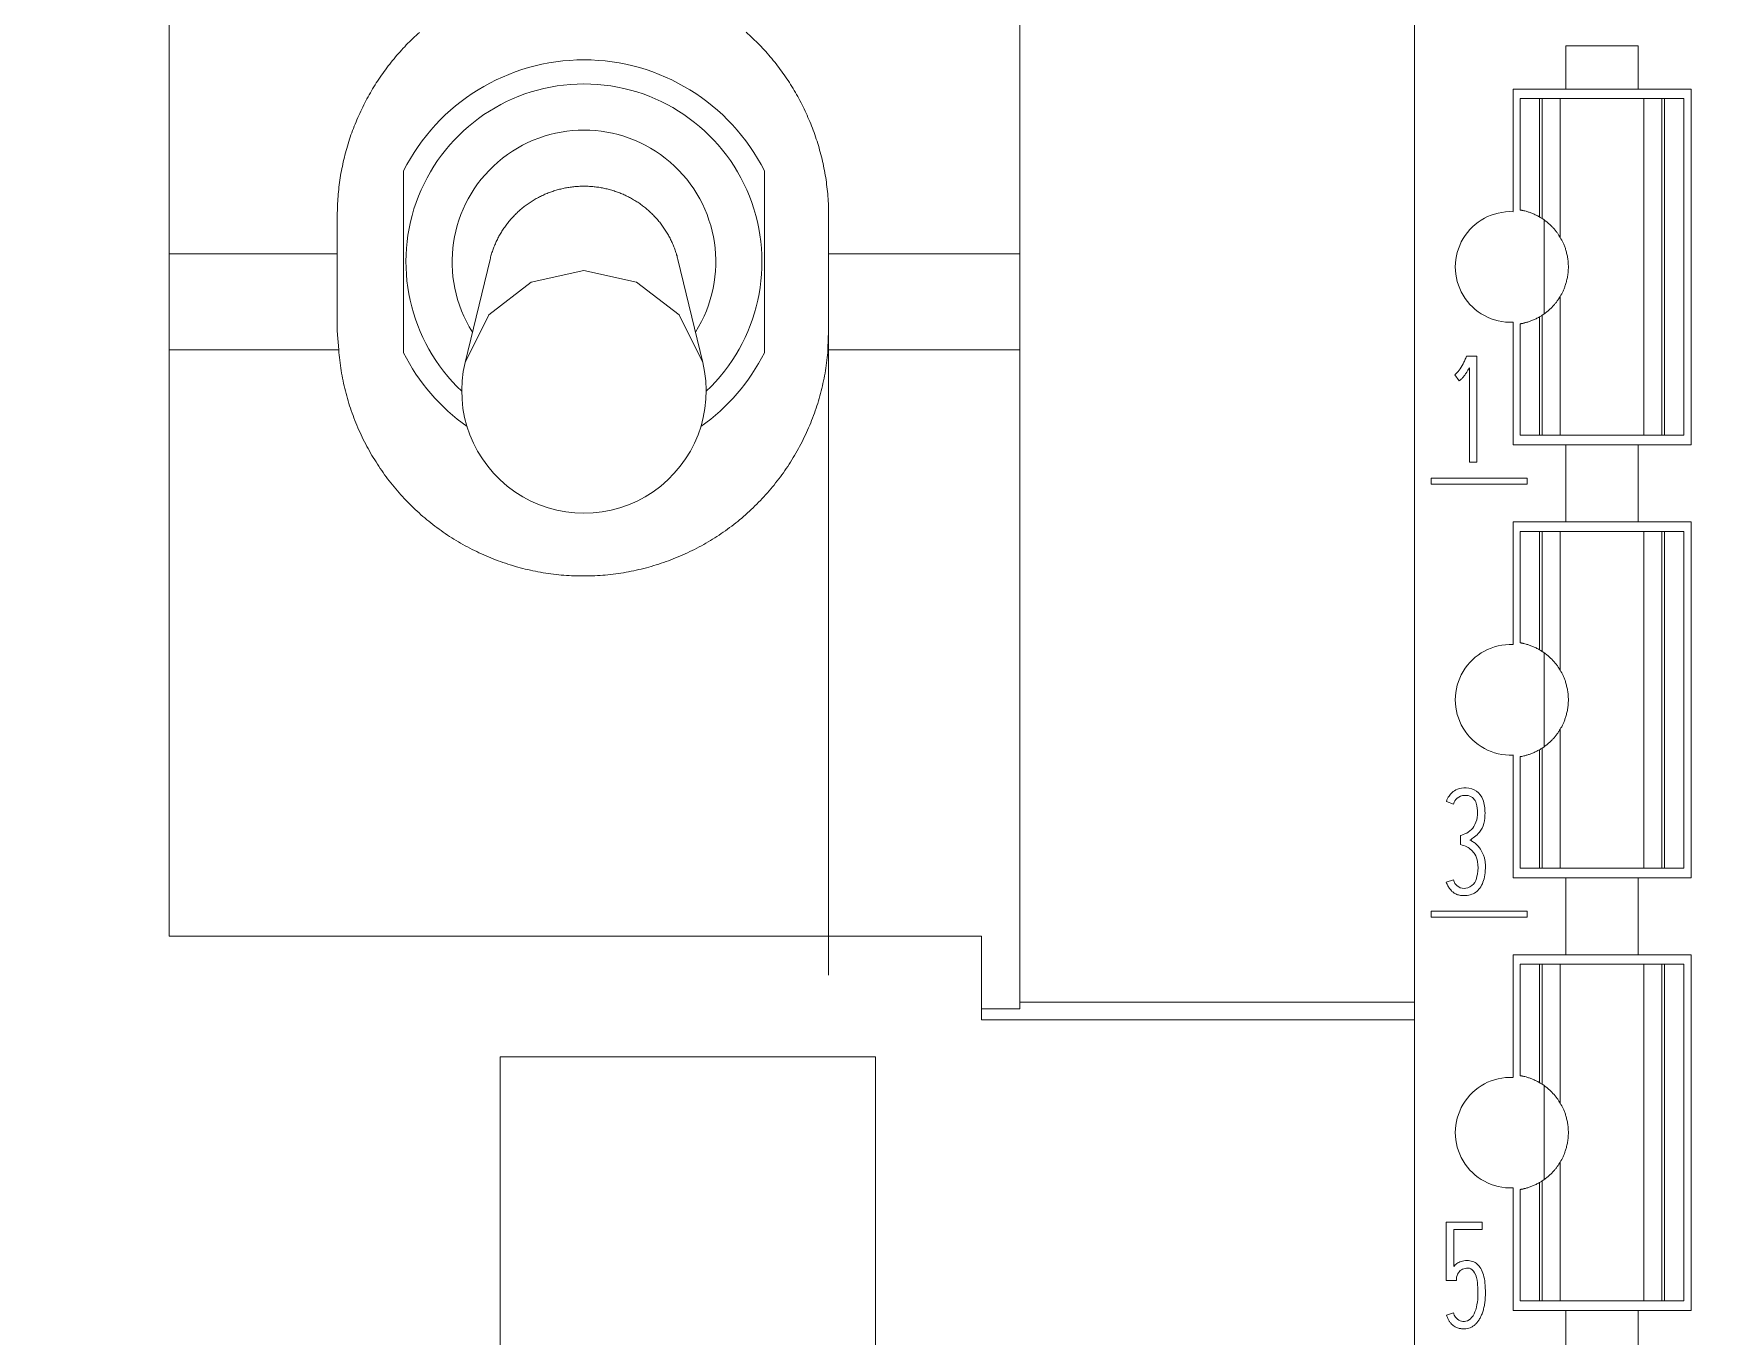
# Model space of a CAD drawing. Header units: millimetres. Extents: x 42356 to 50646, y 31507 to 39566.
# Drawn here: x 47638.68 to 47656.1, y 38404.03 to 38417.58 of the extents above; entities that cross this region are included whole.
import ezdxf

# ---------------------------------------------------------------- set-up
doc = ezdxf.new("R2010")
doc.units = ezdxf.units.MM
doc.set_wipeout_variables(frame=1)
doc.layers.add('000-PI-Oprema', color=30, linetype='Continuous', lineweight=5)
doc.layers.add('004-PI-DIN Šina', color=3, linetype='Continuous')

# ---------------------------------------------------------------- blocks, each defined once
blk = doc.blocks.new('*U116')
at = {"layer": '004-PI-DIN Šina'}
blk.add_lwpolyline([(650, -17.5), (650, 17.5), (0, 17.5), (0, -17.5)], close=True, dxfattribs=at)
blk = doc.blocks.new('PLC_CARD')
at = {"layer": '000-PI-Oprema'}
for p, q in [((0, -16.376), (0, -58.724)), ((1.575, -17.624), (1.575, -17.174)), ((1.575, -17.174), (2.325, -17.174)), ((2.325, -17.174), (2.325, -17.624)), ((1.025, -17.624), (1.025, -18.899)), ((1.575, -17.624), (1.025, -17.624)), ((1.099, -17.724), (1.099, -18.882)), ((1.1, -17.724), (1.3, -17.724)), ((1.1, -17.724), (1.1, -18.882)), ((1.1, -17.724), (1.1, -18.882)), ((1.328, -17.724), (1.3, -17.724)), ((1.3, -17.724), (1.3, -18.954)), ((1.516, -17.724), (1.328, -17.724)), ((1.328, -17.724), (1.328, -18.971)), ((1.516, -17.724), (1.516, -19.167)), ((2.325, -17.624), (1.575, -17.624)), ((2.875, -17.624), (2.325, -17.624)), ((2.572, -17.724), (2.384, -17.724)), ((2.384, -17.724), (2.384, -21.224)), ((2.6, -17.724), (2.572, -17.724)), ((2.572, -17.724), (2.572, -21.224)), ((2.8, -17.724), (2.6, -17.724)), ((2.6, -17.724), (2.6, -21.224)), ((2.8, -17.724), (2.8, -21.224)), ((2.875, -21.324), (2.875, -17.624)), ((1.349, -19.962), (1.349, -18.986)), ((1.516, -19.78), (1.516, -21.224)), ((1.3, -19.993), (1.3, -21.224)), ((1.328, -19.976), (1.328, -21.224)), ((1.025, -20.048), (1.025, -21.324)), ((1.099, -20.065), (1.099, -21.224)), ((1.1, -20.065), (1.1, -21.224)), ((1.1, -20.065), (1.1, -21.224)), ((0.543, -20.401), (0.648, -20.401)), ((0.571, -21.504), (0.571, -20.524)), ((0.648, -20.401), (0.648, -21.504)), ((0.466, -20.658), (0.421, -20.594)), ((1.1, -21.224), (1.3, -21.224)), ((1.328, -21.224), (1.3, -21.224)), ((1.516, -21.224), (1.328, -21.224)), ((2.572, -21.224), (2.384, -21.224)), ((2.6, -21.224), (2.572, -21.224)), ((2.8, -21.224), (2.6, -21.224)), ((1.025, -21.324), (1.575, -21.324)), ((1.575, -22.124), (1.575, -21.324)), ((1.575, -21.324), (2.325, -21.324)), ((2.325, -21.324), (2.875, -21.324)), ((2.325, -21.324), (2.325, -22.124)), ((0.648, -21.504), (0.571, -21.504)), ((1.172, -21.671), (0.173, -21.671)), ((0.173, -21.671), (0.173, -21.732)), ((0.173, -21.732), (1.172, -21.732)), ((1.172, -21.732), (1.172, -21.671)), ((1.025, -22.124), (1.025, -23.399)), ((1.575, -22.124), (1.025, -22.124)), ((2.325, -22.124), (1.575, -22.124)), ((2.875, -22.124), (2.325, -22.124)), ((2.875, -25.824), (2.875, -22.124)), ((1.099, -22.224), (1.099, -23.382)), ((1.1, -22.224), (1.3, -22.224)), ((1.1, -22.224), (1.1, -23.382)), ((1.1, -22.224), (1.1, -23.382)), ((1.328, -22.224), (1.3, -22.224)), ((1.3, -22.224), (1.3, -23.454)), ((1.516, -22.224), (1.328, -22.224)), ((1.328, -22.224), (1.328, -23.471)), ((1.516, -22.224), (1.516, -23.667)), ((2.572, -22.224), (2.384, -22.224)), ((2.384, -22.224), (2.384, -25.724)), ((2.6, -22.224), (2.572, -22.224)), ((2.572, -22.224), (2.572, -25.724)), ((2.8, -22.224), (2.6, -22.224)), ((2.6, -22.224), (2.6, -25.724)), ((2.8, -22.224), (2.8, -25.724)), ((1.349, -24.462), (1.349, -23.486)), ((1.516, -24.28), (1.516, -25.724)), ((1.025, -24.548), (1.025, -25.824)), ((1.099, -24.565), (1.099, -25.724)), ((1.1, -24.565), (1.1, -25.724)), ((1.1, -24.565), (1.1, -25.724)), ((1.3, -24.493), (1.3, -25.724)), ((1.328, -24.476), (1.328, -25.724)), ((0.405, -25.058), (0.333, -25.03)), ((0.478, -25.48), (0.478, -25.384)), ((1.1, -25.724), (1.3, -25.724)), ((1.328, -25.724), (1.3, -25.724)), ((1.516, -25.724), (1.328, -25.724)), ((2.572, -25.724), (2.384, -25.724)), ((2.6, -25.724), (2.572, -25.724)), ((2.8, -25.724), (2.6, -25.724)), ((0.331, -25.87), (0.406, -25.845)), ((1.025, -25.824), (1.575, -25.824)), ((1.575, -26.624), (1.575, -25.824)), ((1.575, -25.824), (2.325, -25.824)), ((2.325, -25.824), (2.875, -25.824)), ((2.325, -25.824), (2.325, -26.624)), ((1.173, -26.172), (0.174, -26.172)), ((0.174, -26.172), (0.174, -26.233)), ((0.174, -26.233), (1.173, -26.233)), ((1.173, -26.233), (1.173, -26.172)), ((1.025, -26.624), (1.025, -27.899)), ((1.575, -26.624), (1.025, -26.624)), ((2.325, -26.624), (1.575, -26.624)), ((2.875, -26.624), (2.325, -26.624)), ((2.875, -30.324), (2.875, -26.624)), ((1.099, -26.724), (1.099, -27.882)), ((1.1, -26.724), (1.3, -26.724)), ((1.1, -26.724), (1.1, -27.882)), ((1.1, -26.724), (1.1, -27.882)), ((1.328, -26.724), (1.3, -26.724)), ((1.3, -26.724), (1.3, -27.954)), ((1.516, -26.724), (1.328, -26.724)), ((1.328, -26.724), (1.328, -27.971)), ((1.516, -26.724), (1.516, -28.167)), ((2.572, -26.724), (2.384, -26.724)), ((2.384, -26.724), (2.384, -30.224)), ((2.6, -26.724), (2.572, -26.724)), ((2.572, -26.724), (2.572, -30.224)), ((2.8, -26.724), (2.6, -26.724)), ((2.6, -26.724), (2.6, -30.224)), ((2.8, -26.724), (2.8, -30.224)), ((1.349, -28.962), (1.349, -27.986)), ((1.516, -28.78), (1.516, -30.224)), ((1.025, -29.048), (1.025, -30.324)), ((1.099, -29.065), (1.099, -30.224)), ((1.1, -29.065), (1.1, -30.224)), ((1.1, -29.065), (1.1, -30.224)), ((1.3, -28.993), (1.3, -30.224)), ((1.328, -28.976), (1.328, -30.224)), ((0.331, -30.01), (0.331, -29.404)), ((0.331, -29.404), (0.703, -29.404)), ((0.703, -29.404), (0.703, -29.481)), ((0.409, -29.481), (0.409, -29.865)), ((0.703, -29.481), (0.409, -29.481)), ((0.437, -30.01), (0.331, -30.01)), ((1.1, -30.224), (1.3, -30.224)), ((1.328, -30.224), (1.3, -30.224)), ((1.516, -30.224), (1.328, -30.224)), ((2.572, -30.224), (2.384, -30.224)), ((2.6, -30.224), (2.572, -30.224)), ((2.8, -30.224), (2.6, -30.224)), ((0.333, -30.373), (0.406, -30.347)), ((1.025, -30.324), (1.575, -30.324)), ((1.575, -31.124), (1.575, -30.324)), ((1.575, -30.324), (2.325, -30.324)), ((2.325, -30.324), (2.875, -30.324)), ((2.325, -30.324), (2.325, -31.124))]:
    blk.add_line(p, q, dxfattribs=at)
for centre, radius, start, end in [((1, -19.474), 0.575, 87.5081, 272.4919), ((1, -19.474), 0.6, 56.8644, 60), ((1, -19.474), 0.6, 300, 303.1356), ((1, -23.974), 0.575, 87.5081, 272.4919), ((1, -23.974), 0.6, 56.8644, 60), ((1, -23.974), 0.6, 300, 303.1356), ((1, -28.474), 0.575, 87.5081, 272.4919), ((1, -28.474), 0.6, 56.8644, 60), ((1, -28.474), 0.6, 300, 303.1356)]:
    blk.add_arc(centre, radius, start, end, dxfattribs=at)
for points, knots in [([(2.384, -17.724), (2.375, -17.724), (2.356, -17.724), (2.328, -17.724), (2.299, -17.724), (2.279, -17.724), (2.242, -17.724), (2.171, -17.724), (2.096, -17.724), (2.003, -17.724), (1.904, -17.724), (1.806, -17.724), (1.727, -17.724), (1.658, -17.724), (1.62, -17.724), (1.6, -17.724), (1.561, -17.724), (1.534, -17.724), (1.516, -17.724)], [0, 0, 0, 0, 0.06207, 0.11975, 0.187035, 0.2395, 0.284229, 0.328958, 0.391725, 0.453791, 0.535986, 0.613149, 0.671042, 0.715771, 0.7605, 0.819646, 0.88025, 1, 1, 1, 1]), ([(1.3, -18.954), (1.288, -18.947), (1.276, -18.941), (1.258, -18.932), (1.252, -18.929), (1.24, -18.924), (1.234, -18.921), (1.216, -18.914), (1.205, -18.91), (1.188, -18.904), (1.183, -18.902), (1.172, -18.899), (1.167, -18.897), (1.153, -18.893), (1.144, -18.891), (1.132, -18.888), (1.129, -18.888), (1.122, -18.886), (1.116, -18.885), (1.111, -18.884), (1.107, -18.883), (1.106, -18.883), (1.101, -18.882), (1.1, -18.882), (1.1, -18.882)], [0, 0, 0, 0, 0.125, 0.125, 0.1875, 0.1875, 0.25, 0.25, 0.375, 0.375, 0.4375, 0.4375, 0.5, 0.5, 0.625, 0.625, 0.6875, 0.6875, 0.75, 0.8125, 0.8125, 0.875, 0.875, 1, 1, 1, 1]), ([(1.516, -19.167), (1.512, -19.161), (1.507, -19.153), (1.497, -19.138), (1.492, -19.129), (1.479, -19.113), (1.473, -19.104), (1.458, -19.086), (1.451, -19.078), (1.435, -19.06), (1.427, -19.052), (1.409, -19.035), (1.4, -19.026), (1.371, -19.001), (1.35, -18.986), (1.328, -18.971)], [0, 0, 0, 0, 0.125, 0.125, 0.25, 0.25, 0.375, 0.375, 0.5, 0.5, 0.625, 0.625, 0.75, 0.75, 1, 1, 1, 1]), ([(1.516, -19.78), (1.526, -19.763), (1.536, -19.745), (1.55, -19.714), (1.554, -19.704), (1.563, -19.681), (1.567, -19.669), (1.575, -19.644), (1.579, -19.631), (1.584, -19.61), (1.586, -19.602), (1.589, -19.588), (1.591, -19.58), (1.594, -19.557), (1.596, -19.541), (1.599, -19.516), (1.599, -19.508), (1.6, -19.491), (1.6, -19.474), (1.6, -19.457), (1.599, -19.44), (1.599, -19.431), (1.596, -19.406), (1.594, -19.39), (1.591, -19.367), (1.589, -19.36), (1.586, -19.345), (1.584, -19.338), (1.579, -19.317), (1.576, -19.304), (1.568, -19.278), (1.563, -19.266), (1.554, -19.244), (1.55, -19.233), (1.536, -19.203), (1.526, -19.184), (1.516, -19.167)], [0, 0, 0, 0, 0.125, 0.125, 0.1875, 0.1875, 0.25, 0.25, 0.3125, 0.3125, 0.34375, 0.34375, 0.375, 0.375, 0.4375, 0.4375, 0.46875, 0.46875, 0.5, 0.53125, 0.53125, 0.5625, 0.5625, 0.625, 0.625, 0.65625, 0.65625, 0.6875, 0.6875, 0.75, 0.75, 0.8125, 0.8125, 0.875, 0.875, 1, 1, 1, 1]), ([(1.328, -19.976), (1.35, -19.962), (1.371, -19.946), (1.399, -19.921), (1.409, -19.913), (1.427, -19.896), (1.435, -19.887), (1.451, -19.87), (1.458, -19.861), (1.473, -19.844), (1.479, -19.835), (1.491, -19.818), (1.497, -19.81), (1.507, -19.794), (1.512, -19.787), (1.516, -19.78)], [0, 0, 0, 0, 0.25, 0.25, 0.375, 0.375, 0.5, 0.5, 0.625, 0.625, 0.75, 0.75, 0.875, 0.875, 1, 1, 1, 1]), ([(1.1, -20.065), (1.1, -20.065), (1.101, -20.065), (1.106, -20.064), (1.107, -20.064), (1.111, -20.063), (1.114, -20.063), (1.122, -20.061), (1.128, -20.06), (1.14, -20.057), (1.144, -20.056), (1.153, -20.054), (1.162, -20.051), (1.172, -20.048), (1.183, -20.045), (1.188, -20.043), (1.205, -20.038), (1.216, -20.033), (1.24, -20.024), (1.252, -20.018), (1.276, -20.006), (1.288, -20), (1.3, -19.993)], [0, 0, 0, 0, 0.125, 0.125, 0.1875, 0.1875, 0.25, 0.25, 0.375, 0.375, 0.4375, 0.4375, 0.5, 0.5625, 0.5625, 0.625, 0.625, 0.75, 0.75, 0.875, 0.875, 1, 1, 1, 1]), ([(0.421, -20.594), (0.437, -20.58), (0.47, -20.546), (0.501, -20.493), (0.525, -20.443), (0.537, -20.415), (0.543, -20.401)], [0, 0, 0, 0, 0.274424, 0.612757, 0.793666, 1, 1, 1, 1]), ([(0.571, -20.524), (0.566, -20.532), (0.556, -20.548), (0.541, -20.573), (0.524, -20.598), (0.506, -20.622), (0.486, -20.642), (0.473, -20.653), (0.466, -20.658)], [0, 0, 0, 0, 0.160979, 0.331327, 0.511234, 0.688038, 0.850249, 1, 1, 1, 1]), ([(2.384, -21.224), (2.375, -21.224), (2.356, -21.224), (2.328, -21.224), (2.299, -21.224), (2.279, -21.224), (2.242, -21.224), (2.171, -21.224), (2.096, -21.224), (2.003, -21.224), (1.904, -21.224), (1.806, -21.224), (1.727, -21.224), (1.658, -21.224), (1.62, -21.224), (1.6, -21.224), (1.561, -21.224), (1.534, -21.224), (1.516, -21.224)], [0, 0, 0, 0, 0.06207, 0.11975, 0.187035, 0.2395, 0.284229, 0.328958, 0.391725, 0.453791, 0.535986, 0.613149, 0.671042, 0.715771, 0.7605, 0.819646, 0.88025, 1, 1, 1, 1]), ([(2.384, -22.224), (2.375, -22.224), (2.356, -22.224), (2.328, -22.224), (2.299, -22.224), (2.279, -22.224), (2.242, -22.224), (2.171, -22.224), (2.096, -22.224), (2.003, -22.224), (1.904, -22.224), (1.806, -22.224), (1.727, -22.224), (1.658, -22.224), (1.62, -22.224), (1.6, -22.224), (1.561, -22.224), (1.534, -22.224), (1.516, -22.224)], [0, 0, 0, 0, 0.06207, 0.11975, 0.187035, 0.2395, 0.284229, 0.328958, 0.391725, 0.453791, 0.535986, 0.613149, 0.671042, 0.715771, 0.7605, 0.819646, 0.88025, 1, 1, 1, 1]), ([(1.3, -23.454), (1.288, -23.447), (1.276, -23.441), (1.258, -23.432), (1.252, -23.429), (1.24, -23.424), (1.234, -23.421), (1.216, -23.414), (1.205, -23.41), (1.188, -23.404), (1.183, -23.402), (1.172, -23.399), (1.167, -23.397), (1.153, -23.393), (1.144, -23.391), (1.132, -23.388), (1.129, -23.388), (1.122, -23.386), (1.116, -23.385), (1.111, -23.384), (1.107, -23.383), (1.106, -23.383), (1.101, -23.382), (1.1, -23.382), (1.1, -23.382)], [0, 0, 0, 0, 0.125, 0.125, 0.1875, 0.1875, 0.25, 0.25, 0.375, 0.375, 0.4375, 0.4375, 0.5, 0.5, 0.625, 0.625, 0.6875, 0.6875, 0.75, 0.8125, 0.8125, 0.875, 0.875, 1, 1, 1, 1]), ([(1.516, -23.667), (1.512, -23.661), (1.507, -23.653), (1.497, -23.638), (1.492, -23.629), (1.479, -23.613), (1.473, -23.604), (1.458, -23.586), (1.451, -23.578), (1.435, -23.56), (1.427, -23.552), (1.409, -23.535), (1.4, -23.526), (1.371, -23.501), (1.35, -23.486), (1.328, -23.471)], [0, 0, 0, 0, 0.125, 0.125, 0.25, 0.25, 0.375, 0.375, 0.5, 0.5, 0.625, 0.625, 0.75, 0.75, 1, 1, 1, 1]), ([(1.516, -24.28), (1.526, -24.263), (1.536, -24.245), (1.55, -24.214), (1.554, -24.204), (1.563, -24.181), (1.567, -24.169), (1.575, -24.144), (1.579, -24.131), (1.584, -24.11), (1.586, -24.102), (1.589, -24.088), (1.591, -24.08), (1.594, -24.057), (1.596, -24.041), (1.599, -24.016), (1.599, -24.008), (1.6, -23.991), (1.6, -23.974), (1.6, -23.957), (1.599, -23.94), (1.599, -23.931), (1.596, -23.906), (1.594, -23.89), (1.591, -23.867), (1.589, -23.86), (1.586, -23.845), (1.584, -23.838), (1.579, -23.817), (1.576, -23.804), (1.568, -23.778), (1.563, -23.766), (1.554, -23.744), (1.55, -23.733), (1.536, -23.703), (1.526, -23.684), (1.516, -23.667)], [0, 0, 0, 0, 0.125, 0.125, 0.1875, 0.1875, 0.25, 0.25, 0.3125, 0.3125, 0.34375, 0.34375, 0.375, 0.375, 0.4375, 0.4375, 0.46875, 0.46875, 0.5, 0.53125, 0.53125, 0.5625, 0.5625, 0.625, 0.625, 0.65625, 0.65625, 0.6875, 0.6875, 0.75, 0.75, 0.8125, 0.8125, 0.875, 0.875, 1, 1, 1, 1]), ([(1.328, -24.476), (1.35, -24.462), (1.371, -24.446), (1.399, -24.421), (1.409, -24.413), (1.427, -24.396), (1.435, -24.387), (1.451, -24.37), (1.458, -24.361), (1.473, -24.344), (1.479, -24.335), (1.491, -24.318), (1.497, -24.31), (1.507, -24.294), (1.512, -24.287), (1.516, -24.28)], [0, 0, 0, 0, 0.25, 0.25, 0.375, 0.375, 0.5, 0.5, 0.625, 0.625, 0.75, 0.75, 0.875, 0.875, 1, 1, 1, 1]), ([(1.1, -24.565), (1.1, -24.565), (1.101, -24.565), (1.106, -24.564), (1.107, -24.564), (1.111, -24.563), (1.114, -24.563), (1.122, -24.561), (1.128, -24.56), (1.14, -24.557), (1.144, -24.556), (1.153, -24.554), (1.162, -24.551), (1.172, -24.548), (1.183, -24.545), (1.188, -24.543), (1.205, -24.538), (1.216, -24.533), (1.24, -24.524), (1.252, -24.518), (1.276, -24.506), (1.288, -24.5), (1.3, -24.493)], [0, 0, 0, 0, 0.125, 0.125, 0.1875, 0.1875, 0.25, 0.25, 0.375, 0.375, 0.4375, 0.4375, 0.5, 0.5625, 0.5625, 0.625, 0.625, 0.75, 0.75, 0.875, 0.875, 1, 1, 1, 1]), ([(0.333, -25.03), (0.34, -25.01), (0.356, -24.978), (0.394, -24.933), (0.453, -24.896), (0.545, -24.884), (0.654, -24.91), (0.725, -25.018), (0.737, -25.14), (0.73, -25.258), (0.685, -25.346), (0.628, -25.398), (0.593, -25.423), (0.577, -25.432)], [0, 0, 0, 0, 0.063247, 0.112632, 0.179319, 0.27478, 0.391534, 0.504091, 0.647878, 0.763761, 0.866845, 0.941481, 1, 1, 1, 1]), ([(0.478, -25.384), (0.488, -25.382), (0.523, -25.372), (0.581, -25.341), (0.638, -25.269), (0.661, -25.174), (0.653, -25.088), (0.636, -25.02), (0.59, -24.973), (0.517, -24.961), (0.44, -24.989), (0.413, -25.032), (0.405, -25.058)], [0, 0, 0, 0, 0.040831, 0.149565, 0.264607, 0.407315, 0.534359, 0.616951, 0.691579, 0.788079, 0.903151, 1, 1, 1, 1]), ([(0.577, -25.432), (0.581, -25.434), (0.59, -25.439), (0.605, -25.448), (0.622, -25.459), (0.64, -25.473), (0.658, -25.491), (0.675, -25.511), (0.692, -25.535), (0.706, -25.561), (0.72, -25.591), (0.731, -25.625), (0.737, -25.662), (0.739, -25.72), (0.735, -25.791), (0.717, -25.869), (0.685, -25.932), (0.639, -25.978), (0.58, -26.005), (0.522, -26.012), (0.47, -26.007), (0.43, -25.995), (0.397, -25.973), (0.37, -25.944), (0.348, -25.909), (0.336, -25.883), (0.331, -25.87)], [0, 0, 0, 0, 0.013742, 0.030757, 0.051099, 0.073878, 0.09839, 0.124871, 0.153233, 0.183485, 0.2159, 0.250508, 0.287713, 0.328123, 0.420601, 0.49876, 0.565987, 0.626908, 0.687589, 0.754696, 0.799851, 0.840281, 0.878434, 0.916873, 0.957002, 1, 1, 1, 1]), ([(0.406, -25.845), (0.409, -25.86), (0.423, -25.893), (0.477, -25.938), (0.562, -25.935), (0.637, -25.878), (0.659, -25.773), (0.667, -25.672), (0.63, -25.567), (0.56, -25.504), (0.502, -25.484), (0.478, -25.48)], [0, 0, 0, 0, 0.054593, 0.14574, 0.248172, 0.365383, 0.483275, 0.652423, 0.759568, 0.906165, 1, 1, 1, 1]), ([(2.384, -25.724), (2.375, -25.724), (2.356, -25.724), (2.328, -25.724), (2.299, -25.724), (2.279, -25.724), (2.242, -25.724), (2.171, -25.724), (2.096, -25.724), (2.003, -25.724), (1.904, -25.724), (1.806, -25.724), (1.727, -25.724), (1.658, -25.724), (1.62, -25.724), (1.6, -25.724), (1.561, -25.724), (1.534, -25.724), (1.516, -25.724)], [0, 0, 0, 0, 0.06207, 0.11975, 0.187035, 0.2395, 0.284229, 0.328958, 0.391725, 0.453791, 0.535986, 0.613149, 0.671042, 0.715771, 0.7605, 0.819646, 0.88025, 1, 1, 1, 1]), ([(2.384, -26.724), (2.375, -26.724), (2.356, -26.724), (2.328, -26.724), (2.299, -26.724), (2.279, -26.724), (2.242, -26.724), (2.171, -26.724), (2.096, -26.724), (2.003, -26.724), (1.904, -26.724), (1.806, -26.724), (1.727, -26.724), (1.658, -26.724), (1.62, -26.724), (1.6, -26.724), (1.561, -26.724), (1.534, -26.724), (1.516, -26.724)], [0, 0, 0, 0, 0.06207, 0.11975, 0.187035, 0.2395, 0.284229, 0.328958, 0.391725, 0.453791, 0.535986, 0.613149, 0.671042, 0.715771, 0.7605, 0.819646, 0.88025, 1, 1, 1, 1]), ([(1.3, -27.954), (1.288, -27.947), (1.276, -27.941), (1.258, -27.932), (1.252, -27.929), (1.24, -27.924), (1.234, -27.921), (1.216, -27.914), (1.205, -27.91), (1.188, -27.904), (1.183, -27.902), (1.172, -27.899), (1.167, -27.897), (1.153, -27.893), (1.144, -27.891), (1.132, -27.888), (1.129, -27.888), (1.122, -27.886), (1.116, -27.885), (1.111, -27.884), (1.107, -27.883), (1.106, -27.883), (1.101, -27.882), (1.1, -27.882), (1.1, -27.882)], [0, 0, 0, 0, 0.125, 0.125, 0.1875, 0.1875, 0.25, 0.25, 0.375, 0.375, 0.4375, 0.4375, 0.5, 0.5, 0.625, 0.625, 0.6875, 0.6875, 0.75, 0.8125, 0.8125, 0.875, 0.875, 1, 1, 1, 1]), ([(1.516, -28.167), (1.512, -28.161), (1.507, -28.153), (1.497, -28.138), (1.492, -28.129), (1.479, -28.113), (1.473, -28.104), (1.458, -28.086), (1.451, -28.078), (1.435, -28.06), (1.427, -28.052), (1.409, -28.035), (1.4, -28.026), (1.371, -28.001), (1.35, -27.986), (1.328, -27.971)], [0, 0, 0, 0, 0.125, 0.125, 0.25, 0.25, 0.375, 0.375, 0.5, 0.5, 0.625, 0.625, 0.75, 0.75, 1, 1, 1, 1]), ([(1.516, -28.78), (1.526, -28.763), (1.536, -28.745), (1.55, -28.714), (1.554, -28.704), (1.563, -28.681), (1.567, -28.669), (1.575, -28.644), (1.579, -28.631), (1.584, -28.61), (1.586, -28.602), (1.589, -28.588), (1.591, -28.58), (1.594, -28.557), (1.596, -28.541), (1.599, -28.516), (1.599, -28.508), (1.6, -28.491), (1.6, -28.474), (1.6, -28.457), (1.599, -28.44), (1.599, -28.431), (1.596, -28.406), (1.594, -28.39), (1.591, -28.367), (1.589, -28.36), (1.586, -28.345), (1.584, -28.338), (1.579, -28.317), (1.576, -28.304), (1.568, -28.278), (1.563, -28.266), (1.554, -28.244), (1.55, -28.233), (1.536, -28.203), (1.526, -28.184), (1.516, -28.167)], [0, 0, 0, 0, 0.125, 0.125, 0.1875, 0.1875, 0.25, 0.25, 0.3125, 0.3125, 0.34375, 0.34375, 0.375, 0.375, 0.4375, 0.4375, 0.46875, 0.46875, 0.5, 0.53125, 0.53125, 0.5625, 0.5625, 0.625, 0.625, 0.65625, 0.65625, 0.6875, 0.6875, 0.75, 0.75, 0.8125, 0.8125, 0.875, 0.875, 1, 1, 1, 1]), ([(1.328, -28.976), (1.35, -28.962), (1.371, -28.946), (1.399, -28.921), (1.409, -28.913), (1.427, -28.896), (1.435, -28.887), (1.451, -28.87), (1.458, -28.861), (1.473, -28.844), (1.479, -28.835), (1.491, -28.818), (1.497, -28.81), (1.507, -28.794), (1.512, -28.787), (1.516, -28.78)], [0, 0, 0, 0, 0.25, 0.25, 0.375, 0.375, 0.5, 0.5, 0.625, 0.625, 0.75, 0.75, 0.875, 0.875, 1, 1, 1, 1]), ([(1.1, -29.065), (1.1, -29.065), (1.101, -29.065), (1.106, -29.064), (1.107, -29.064), (1.111, -29.063), (1.114, -29.063), (1.122, -29.061), (1.128, -29.06), (1.14, -29.057), (1.144, -29.056), (1.153, -29.054), (1.162, -29.051), (1.172, -29.048), (1.183, -29.045), (1.188, -29.043), (1.205, -29.038), (1.216, -29.033), (1.24, -29.024), (1.252, -29.018), (1.276, -29.006), (1.288, -29), (1.3, -28.993)], [0, 0, 0, 0, 0.125, 0.125, 0.1875, 0.1875, 0.25, 0.25, 0.375, 0.375, 0.4375, 0.4375, 0.5, 0.5625, 0.5625, 0.625, 0.625, 0.75, 0.75, 0.875, 0.875, 1, 1, 1, 1]), ([(0.409, -29.865), (0.414, -29.86), (0.424, -29.849), (0.442, -29.835), (0.462, -29.822), (0.487, -29.811), (0.516, -29.806), (0.556, -29.803), (0.605, -29.81), (0.656, -29.839), (0.694, -29.888), (0.721, -29.956), (0.736, -30.043), (0.739, -30.125), (0.737, -30.195), (0.732, -30.246), (0.723, -30.293), (0.711, -30.336), (0.696, -30.376), (0.678, -30.411), (0.658, -30.442), (0.635, -30.468), (0.609, -30.488), (0.581, -30.503), (0.551, -30.512), (0.527, -30.515), (0.509, -30.514), (0.497, -30.513), (0.482, -30.512), (0.466, -30.51), (0.449, -30.504), (0.431, -30.497), (0.413, -30.487), (0.395, -30.472), (0.377, -30.455), (0.36, -30.432), (0.345, -30.405), (0.337, -30.384), (0.333, -30.373)], [0, 0, 0, 0, 0.016185, 0.033271, 0.051531, 0.071348, 0.093558, 0.118791, 0.162536, 0.203888, 0.248609, 0.301929, 0.367689, 0.447774, 0.488171, 0.526452, 0.56284, 0.597093, 0.628979, 0.658815, 0.68665, 0.712645, 0.737417, 0.761185, 0.784296, 0.807668, 0.815424, 0.824863, 0.835991, 0.848402, 0.861845, 0.876497, 0.892371, 0.909638, 0.928581, 0.949563, 0.973224, 1, 1, 1, 1]), ([(0.406, -30.347), (0.411, -30.364), (0.426, -30.397), (0.472, -30.437), (0.541, -30.442), (0.606, -30.397), (0.643, -30.311), (0.664, -30.188), (0.66, -30.057), (0.641, -29.939), (0.578, -29.875), (0.513, -29.886), (0.46, -29.916), (0.439, -29.966), (0.436, -29.999), (0.437, -30.01)], [0, 0, 0, 0, 0.050241, 0.110658, 0.170431, 0.241186, 0.332479, 0.441283, 0.610569, 0.720659, 0.790637, 0.848737, 0.901567, 0.966598, 1, 1, 1, 1]), ([(2.384, -30.224), (2.375, -30.224), (2.356, -30.224), (2.328, -30.224), (2.299, -30.224), (2.279, -30.224), (2.242, -30.224), (2.171, -30.224), (2.096, -30.224), (2.003, -30.224), (1.904, -30.224), (1.806, -30.224), (1.727, -30.224), (1.658, -30.224), (1.62, -30.224), (1.6, -30.224), (1.561, -30.224), (1.534, -30.224), (1.516, -30.224)], [0, 0, 0, 0, 0.06207, 0.11975, 0.187035, 0.2395, 0.284229, 0.328958, 0.391725, 0.453791, 0.535986, 0.613149, 0.671042, 0.715771, 0.7605, 0.819646, 0.88025, 1, 1, 1, 1])]:
    blk.add_open_spline(points, degree=3, knots=knots, dxfattribs=at)
blk = doc.blocks.new('A101_6ES7512-1DK01-0AB0')
at = {"layer": '000-PI-Oprema', "ltscale": 0.25}
blk.add_line((100, 58.55), (100, -58.55), dxfattribs=at)
at = {"layer": '000-PI-Oprema'}
for p, q in [((87.06, -24.096), (87.06, -9.501)), ((95.9, -24.852), (95.9, -9.501)), ((89.495, -16.139), (89.495, -18.031)), ((93.245, -18.031), (93.245, -16.139)), ((88.806, -17.801), (88.806, -16.601)), ((93.913, -24.5), (93.913, -16.601)), ((88.806, -17), (87.06, -17)), ((90.394, -17.059), (90.135, -18.13)), ((92.605, -18.13), (92.346, -17.059)), ((95.9, -17), (93.913, -17)), ((88.821, -18), (88.806, -17.801)), ((93.913, -17.801), (93.906, -17.986)), ((88.821, -18), (87.06, -18)), ((93.906, -17.986), (93.905, -18)), ((95.9, -18), (93.905, -18)), ((87.06, -24.096), (95.501, -24.096)), ((95.501, -24.965), (95.501, -24.096)), ((95.501, -24.852), (95.9, -24.852)), ((95.9, -24.782), (100, -24.782)), ((95.501, -24.965), (100, -24.965)), ((90.5, -51.35), (90.5, -25.35)), ((94.4, -25.35), (90.5, -25.35)), ((94.4, -51.35), (94.4, -25.35))]:
    blk.add_line(p, q, dxfattribs=at)
for points in [[(88.806, -16.601), (88.806, -16.576), (88.807, -16.552), (88.807, -16.527), (88.808, -16.503), (88.809, -16.478), (88.811, -16.454), (88.812, -16.429), (88.814, -16.405), (88.816, -16.381), (88.818, -16.356), (88.821, -16.332), (88.824, -16.308), (88.827, -16.284), (88.83, -16.26), (88.833, -16.236), (88.837, -16.212), (88.841, -16.188), (88.845, -16.164), (88.849, -16.14), (88.854, -16.116), (88.859, -16.093), (88.864, -16.069), (88.869, -16.045), (88.874, -16.022), (88.88, -15.998), (88.886, -15.975), (88.892, -15.951), (88.898, -15.928), (88.905, -15.905), (88.912, -15.881), (88.919, -15.858), (88.926, -15.835), (88.934, -15.811), (88.941, -15.788), (88.949, -15.765), (88.957, -15.742), (88.966, -15.719), (88.974, -15.697), (88.983, -15.674), (88.992, -15.652), (89.001, -15.629), (89.011, -15.607), (89.02, -15.585), (89.03, -15.563), (89.04, -15.541), (89.05, -15.519), (89.06, -15.497), (89.071, -15.476), (89.081, -15.454), (89.092, -15.433), (89.103, -15.412), (89.115, -15.39), (89.126, -15.369), (89.138, -15.348), (89.15, -15.328), (89.162, -15.307), (89.174, -15.286), (89.186, -15.266), (89.199, -15.246), (89.212, -15.225), (89.225, -15.205), (89.238, -15.185), (89.252, -15.165), (89.265, -15.145), (89.279, -15.126), (89.293, -15.106), (89.307, -15.087), (89.322, -15.067), (89.336, -15.048), (89.351, -15.029), (89.366, -15.01), (89.381, -14.991), (89.396, -14.973), (89.412, -14.954), (89.427, -14.936), (89.443, -14.918), (89.459, -14.9), (89.475, -14.883), (89.491, -14.865), (89.508, -14.848), (89.524, -14.83), (89.541, -14.813), (89.558, -14.797), (89.575, -14.78), (89.592, -14.763), (89.609, -14.747), (89.627, -14.731), (89.644, -14.715), (89.662, -14.699)], [(93.055, -14.697), (93.073, -14.713), (93.09, -14.729), (93.108, -14.745), (93.126, -14.762), (93.143, -14.779), (93.16, -14.795), (93.177, -14.812), (93.194, -14.829), (93.21, -14.847), (93.227, -14.864), (93.243, -14.882), (93.259, -14.899), (93.275, -14.917), (93.291, -14.935), (93.306, -14.953), (93.321, -14.971), (93.337, -14.99), (93.352, -15.008), (93.366, -15.027), (93.381, -15.046), (93.395, -15.065), (93.41, -15.084), (93.424, -15.103), (93.438, -15.122), (93.451, -15.142), (93.465, -15.162), (93.478, -15.181), (93.492, -15.201), (93.505, -15.222), (93.518, -15.242), (93.53, -15.262), (93.543, -15.283), (93.555, -15.303), (93.567, -15.324), (93.579, -15.345), (93.591, -15.366), (93.603, -15.388), (93.614, -15.409), (93.626, -15.431), (93.637, -15.452), (93.647, -15.474), (93.658, -15.495), (93.668, -15.517), (93.679, -15.539), (93.688, -15.561), (93.698, -15.583), (93.708, -15.605), (93.717, -15.627), (93.726, -15.65), (93.735, -15.672), (93.744, -15.694), (93.752, -15.717), (93.761, -15.739), (93.769, -15.762), (93.777, -15.785), (93.784, -15.808), (93.792, -15.831), (93.799, -15.854), (93.806, -15.877), (93.813, -15.9), (93.819, -15.923), (93.826, -15.946), (93.832, -15.97), (93.838, -15.993), (93.844, -16.017), (93.849, -16.04), (93.855, -16.064), (93.86, -16.088), (93.864, -16.112), (93.869, -16.136), (93.874, -16.16), (93.878, -16.184), (93.882, -16.209), (93.886, -16.233), (93.889, -16.257), (93.892, -16.282), (93.895, -16.306), (93.898, -16.33), (93.901, -16.355), (93.903, -16.379), (93.905, -16.404), (93.907, -16.428), (93.908, -16.453), (93.91, -16.477), (93.911, -16.502), (93.912, -16.527), (93.912, -16.551), (93.913, -16.576), (93.913, -16.601)], [(92.346, -17.059), (92.343, -17.047), (92.34, -17.035), (92.337, -17.023), (92.333, -17.012), (92.33, -17), (92.326, -16.988), (92.322, -16.976), (92.318, -16.964), (92.314, -16.953), (92.31, -16.941), (92.305, -16.93), (92.301, -16.918), (92.296, -16.907), (92.291, -16.895), (92.286, -16.884), (92.281, -16.873), (92.276, -16.862), (92.27, -16.851), (92.265, -16.84), (92.259, -16.829), (92.253, -16.818), (92.247, -16.808), (92.241, -16.797), (92.235, -16.786), (92.228, -16.776), (92.222, -16.765), (92.215, -16.755), (92.208, -16.745), (92.201, -16.734), (92.194, -16.724), (92.187, -16.714), (92.18, -16.704), (92.172, -16.694), (92.165, -16.684), (92.157, -16.674), (92.149, -16.665), (92.141, -16.655), (92.133, -16.646), (92.125, -16.636), (92.117, -16.627), (92.108, -16.618), (92.1, -16.609), (92.091, -16.6), (92.082, -16.591), (92.074, -16.583), (92.065, -16.574), (92.056, -16.566), (92.047, -16.558), (92.037, -16.549), (92.028, -16.541), (92.019, -16.533), (92.009, -16.525), (91.999, -16.518), (91.99, -16.51), (91.98, -16.502), (91.97, -16.495), (91.96, -16.488), (91.95, -16.48), (91.939, -16.473), (91.929, -16.466), (91.918, -16.46), (91.908, -16.453), (91.897, -16.446), (91.886, -16.44), (91.876, -16.433), (91.865, -16.427), (91.854, -16.421), (91.843, -16.415), (91.832, -16.41), (91.821, -16.404), (91.81, -16.399), (91.799, -16.393), (91.787, -16.388), (91.776, -16.383), (91.765, -16.378), (91.753, -16.374), (91.742, -16.369), (91.73, -16.364), (91.718, -16.36), (91.707, -16.356), (91.695, -16.352), (91.683, -16.348), (91.671, -16.344), (91.659, -16.341), (91.647, -16.337), (91.635, -16.334), (91.623, -16.331), (91.611, -16.327), (91.599, -16.325), (91.586, -16.322), (91.574, -16.319), (91.562, -16.317), (91.549, -16.315), (91.537, -16.312), (91.525, -16.31), (91.513, -16.309), (91.5, -16.307), (91.488, -16.305), (91.476, -16.304), (91.463, -16.303), (91.451, -16.302), (91.438, -16.301), (91.426, -16.3), (91.414, -16.299), (91.401, -16.299), (91.389, -16.299), (91.376, -16.299), (91.364, -16.299), (91.351, -16.299), (91.339, -16.299), (91.326, -16.299), (91.314, -16.3), (91.301, -16.301), (91.289, -16.302), (91.276, -16.303), (91.264, -16.304), (91.251, -16.306), (91.239, -16.307), (91.226, -16.309), (91.214, -16.311), (91.202, -16.313), (91.189, -16.315), (91.177, -16.317), (91.165, -16.319), (91.153, -16.322), (91.141, -16.325), (91.129, -16.328), (91.117, -16.331), (91.105, -16.334), (91.093, -16.337), (91.081, -16.341), (91.069, -16.344), (91.057, -16.348), (91.045, -16.352), (91.033, -16.356), (91.022, -16.36), (91.01, -16.364), (90.998, -16.369), (90.987, -16.374), (90.975, -16.378), (90.964, -16.383), (90.952, -16.388), (90.941, -16.394), (90.929, -16.399), (90.918, -16.405), (90.907, -16.41), (90.896, -16.416), (90.885, -16.422), (90.874, -16.428), (90.863, -16.434), (90.853, -16.44), (90.842, -16.447), (90.832, -16.453), (90.821, -16.46), (90.811, -16.467), (90.8, -16.474), (90.79, -16.481), (90.78, -16.488), (90.77, -16.495), (90.76, -16.502), (90.75, -16.51), (90.741, -16.518), (90.731, -16.525), (90.721, -16.533), (90.712, -16.541), (90.702, -16.549), (90.693, -16.558), (90.684, -16.566), (90.675, -16.575), (90.666, -16.583), (90.657, -16.592), (90.648, -16.601), (90.64, -16.61), (90.631, -16.619), (90.623, -16.628), (90.614, -16.637), (90.606, -16.646), (90.598, -16.656), (90.59, -16.665), (90.583, -16.675), (90.575, -16.685), (90.567, -16.694), (90.56, -16.704), (90.553, -16.714), (90.546, -16.724), (90.539, -16.734), (90.532, -16.744), (90.525, -16.755), (90.518, -16.765), (90.512, -16.776), (90.505, -16.786), (90.499, -16.797), (90.493, -16.808), (90.487, -16.818), (90.481, -16.829), (90.475, -16.84), (90.47, -16.852), (90.464, -16.863), (90.459, -16.874)], [(90.459, -16.874), (90.454, -16.885), (90.449, -16.896), (90.444, -16.908), (90.439, -16.919), (90.434, -16.931), (90.43, -16.942), (90.426, -16.954), (90.422, -16.965), (90.418, -16.977), (90.414, -16.988), (90.41, -17), (90.407, -17.012), (90.403, -17.024), (90.4, -17.035), (90.397, -17.047), (90.394, -17.059)], [(92.605, -18.13), (92.358, -17.636), (91.917, -17.295), (91.37, -17.174), (90.822, -17.296), (90.382, -17.636), (90.135, -18.13)], [(89.907, -19.895), (89.885, -19.879), (89.864, -19.864), (89.842, -19.848), (89.821, -19.832), (89.8, -19.816), (89.779, -19.799), (89.758, -19.782), (89.737, -19.766), (89.717, -19.748), (89.697, -19.731), (89.676, -19.714), (89.656, -19.696), (89.637, -19.678), (89.617, -19.66), (89.598, -19.641), (89.578, -19.622), (89.559, -19.604), (89.54, -19.584), (89.522, -19.565), (89.503, -19.546), (89.485, -19.526), (89.467, -19.506), (89.449, -19.486), (89.431, -19.465), (89.414, -19.445), (89.397, -19.425), (89.38, -19.404), (89.363, -19.383), (89.347, -19.362), (89.33, -19.341), (89.314, -19.319), (89.298, -19.298), (89.283, -19.276), (89.268, -19.254), (89.253, -19.232), (89.238, -19.21), (89.223, -19.188), (89.209, -19.165), (89.195, -19.143), (89.181, -19.12), (89.167, -19.097), (89.153, -19.074), (89.14, -19.051), (89.127, -19.027), (89.114, -19.004), (89.102, -18.98), (89.089, -18.956), (89.077, -18.932), (89.066, -18.907), (89.054, -18.883), (89.043, -18.858), (89.031, -18.834), (89.021, -18.809), (89.01, -18.784), (89, -18.759), (88.99, -18.734), (88.98, -18.708), (88.97, -18.683), (88.961, -18.658), (88.952, -18.632), (88.944, -18.607), (88.935, -18.581), (88.927, -18.556), (88.919, -18.53), (88.912, -18.504), (88.905, -18.478), (88.898, -18.452), (88.891, -18.426), (88.884, -18.4), (88.878, -18.374), (88.872, -18.348), (88.867, -18.322), (88.861, -18.295), (88.856, -18.269), (88.851, -18.242), (88.847, -18.216), (88.843, -18.189), (88.839, -18.162), (88.835, -18.135), (88.832, -18.108), (88.828, -18.081), (88.826, -18.054), (88.823, -18.027), (88.821, -18)], [(93.905, -18), (93.903, -18.027), (93.9, -18.054), (93.898, -18.081), (93.894, -18.108), (93.891, -18.135), (93.887, -18.162), (93.883, -18.189), (93.879, -18.216), (93.875, -18.242), (93.87, -18.269), (93.865, -18.295), (93.859, -18.322), (93.854, -18.348), (93.848, -18.374), (93.842, -18.4), (93.835, -18.426), (93.828, -18.452), (93.821, -18.478), (93.814, -18.504), (93.807, -18.53), (93.799, -18.556), (93.791, -18.582), (93.782, -18.607), (93.774, -18.633), (93.765, -18.658), (93.755, -18.684), (93.746, -18.709), (93.736, -18.734), (93.726, -18.759), (93.716, -18.784), (93.705, -18.809), (93.694, -18.834), (93.683, -18.859), (93.672, -18.883), (93.66, -18.908), (93.648, -18.932), (93.636, -18.956), (93.624, -18.98), (93.611, -19.004), (93.599, -19.027), (93.586, -19.051), (93.572, -19.074), (93.559, -19.097), (93.545, -19.12), (93.531, -19.143), (93.517, -19.166), (93.503, -19.188), (93.488, -19.211), (93.473, -19.233), (93.458, -19.255), (93.443, -19.277), (93.427, -19.298), (93.411, -19.32), (93.395, -19.341), (93.379, -19.363), (93.362, -19.384), (93.346, -19.405), (93.329, -19.425), (93.311, -19.446), (93.294, -19.466), (93.276, -19.487), (93.258, -19.507), (93.24, -19.527), (93.222, -19.547), (93.203, -19.566), (93.185, -19.585), (93.166, -19.604), (93.147, -19.623), (93.128, -19.642), (93.108, -19.66), (93.089, -19.678), (93.069, -19.696), (93.049, -19.714), (93.029, -19.732), (93.009, -19.749), (92.988, -19.766), (92.968, -19.783), (92.947, -19.8), (92.926, -19.816), (92.905, -19.832), (92.883, -19.848), (92.862, -19.864), (92.84, -19.88), (92.818, -19.895), (92.796, -19.91), (92.774, -19.925), (92.752, -19.94), (92.729, -19.954), (92.707, -19.968), (92.684, -19.982), (92.661, -19.996), (92.637, -20.01), (92.614, -20.023), (92.59, -20.036), (92.566, -20.049), (92.543, -20.062), (92.519, -20.074), (92.495, -20.086), (92.47, -20.098), (92.446, -20.11), (92.422, -20.121), (92.397, -20.132), (92.373, -20.143), (92.348, -20.153), (92.323, -20.163), (92.298, -20.173), (92.274, -20.183), (92.249, -20.192), (92.223, -20.201), (92.198, -20.21), (92.173, -20.219), (92.147, -20.227), (92.122, -20.236), (92.096, -20.243), (92.07, -20.251), (92.045, -20.258), (92.019, -20.265), (91.993, -20.272), (91.966, -20.279), (91.94, -20.285), (91.914, -20.291), (91.887, -20.296), (91.861, -20.302), (91.834, -20.307), (91.807, -20.312), (91.781, -20.317), (91.754, -20.321), (91.727, -20.325), (91.7, -20.329), (91.673, -20.332), (91.646, -20.335), (91.619, -20.338), (91.592, -20.341), (91.565, -20.343), (91.538, -20.345), (91.511, -20.347), (91.484, -20.348), (91.457, -20.349), (91.431, -20.35), (91.404, -20.351), (91.377, -20.351), (91.35, -20.351), (91.323, -20.351), (91.296, -20.35), (91.269, -20.349), (91.242, -20.348), (91.215, -20.347), (91.188, -20.345), (91.161, -20.343), (91.134, -20.341), (91.108, -20.338), (91.081, -20.335), (91.054, -20.332), (91.027, -20.329), (91, -20.325), (90.973, -20.321), (90.946, -20.317), (90.919, -20.312), (90.892, -20.307), (90.866, -20.302), (90.839, -20.297), (90.813, -20.291), (90.786, -20.285), (90.76, -20.279), (90.734, -20.272), (90.708, -20.265), (90.682, -20.258), (90.656, -20.251), (90.63, -20.243), (90.604, -20.236), (90.579, -20.227), (90.553, -20.219), (90.528, -20.21), (90.503, -20.201), (90.477, -20.192), (90.452, -20.183), (90.427, -20.173), (90.402, -20.163), (90.378, -20.153), (90.353, -20.142), (90.328, -20.132), (90.304, -20.121), (90.279, -20.109), (90.255, -20.098), (90.231, -20.086), (90.207, -20.074), (90.183, -20.061), (90.159, -20.049), (90.135, -20.036), (90.111, -20.023), (90.088, -20.009), (90.065, -19.996), (90.042, -19.982), (90.019, -19.968), (89.996, -19.954), (89.974, -19.939), (89.951, -19.925), (89.929, -19.91), (89.907, -19.895)]]:
    blk.add_lwpolyline(points, dxfattribs=at)
for centre, radius, start, end in [((91.37, -17.085), 2.1, 26.7655, 153.2345), ((91.37, -17.085), 1.85, 313.3575, 226.6481), ((91.37, -17.085), 1.37, 327.7631, 212.2425), ((91.37, -17.085), 2.1, 206.7655, 234.6579), ((91.37, -17.085), 2.1, 305.3421, 333.2345), ((91.37, -18.428), 1.27, 166.4309, 13.5691)]:
    blk.add_arc(centre, radius, start, end, dxfattribs=at)

msp = doc.modelspace()

# ---------------------------------------------------------------- block references
msp.add_blockref('*U116', (47483.026, 38434.519))

# ---------------------------------------------------------------- next in the draw order: wipeouts: each hides what was drawn before it
msp.add_wipeout([(47653.026, 38490.839), (47668.026, 38490.839), (47668.026, 38373.801), (47653.026, 38373.801)]).dxf.layer = '000-PI-Oprema'

# ---------------------------------------------------------------- next in the draw order: block references
at = {"layer": '000-PI-Oprema'}
msp.add_blockref('PLC_CARD', (47653.026, 38434.625), dxfattribs=at)

# ---------------------------------------------------------------- next in the draw order: wipeouts: each hides what was drawn before it
msp.add_wipeout([(47553.026, 38490.839), (47653.026, 38490.839), (47653.026, 38373.739), (47553.026, 38373.739)]).dxf.layer = '000-PI-Oprema'

# ---------------------------------------------------------------- next in the draw order: block references
msp.add_blockref('A101_6ES7512-1DK01-0AB0', (47553.026, 38432.289), dxfattribs=at)

doc.saveas('drawing.dxf')
